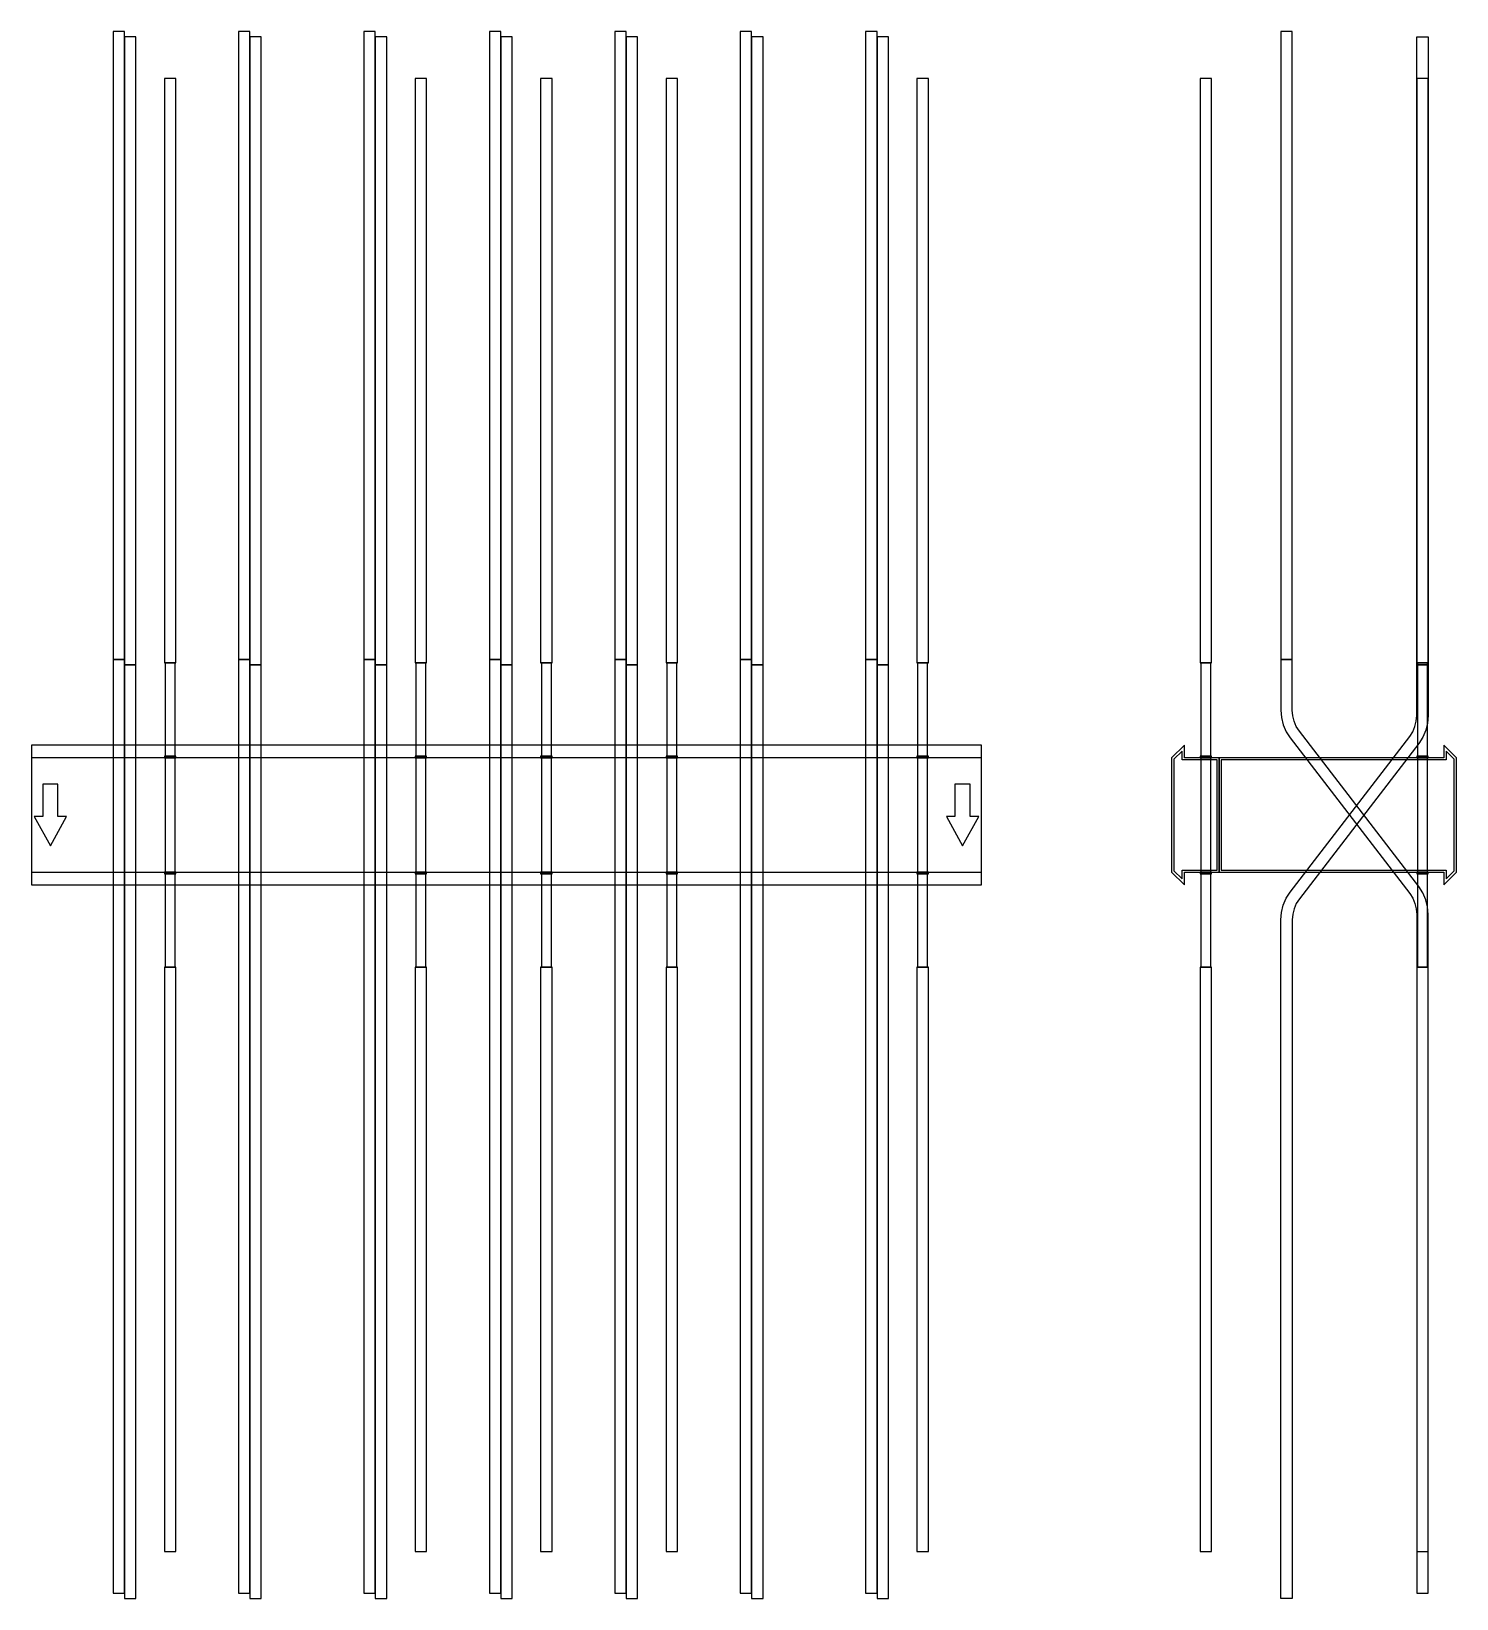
# Model space of a CAD drawing. Extents: x 0 to 1500, y -825 to 825.
import ezdxf

# ---------------------------------------------------------------- set-up
doc = ezdxf.new("R2010")
doc.units = 0
doc.layers.add('Halfen', color=7, linetype='CONTINUOUS')

msp = doc.modelspace()

# ---------------------------------------------------------------- linework, layer by layer
at = {"layer": 'Halfen', "color": 7}
for points in [[(98, 163.766), (98, 824.766), (86, 824.766), (86, 163.766)], [(110, 158.108), (110, 819.108), (98, 819.108), (98, 158.108)], [(230, 163.766), (230, 824.766), (218, 824.766), (218, 163.766)], [(242, 158.108), (242, 819.108), (230, 819.108), (230, 158.108)], [(362, 163.766), (362, 824.766), (350, 824.766), (350, 163.766)], [(374, 158.108), (374, 819.108), (362, 819.108), (362, 158.108)], [(494, 163.766), (494, 824.766), (482, 824.766), (482, 163.766)], [(506, 158.108), (506, 819.108), (494, 819.108), (494, 158.108)], [(626, 163.766), (626, 824.766), (614, 824.766), (614, 163.766)], [(638, 158.108), (638, 819.108), (626, 819.108), (626, 158.108)], [(758, 163.766), (758, 824.766), (746, 824.766), (746, 163.766)], [(770, 158.108), (770, 819.108), (758, 819.108), (758, 158.108)], [(890, 163.766), (890, 824.766), (878, 824.766), (878, 163.766)], [(902, 158.108), (902, 819.108), (890, 819.108), (890, 158.108)], [(1327, 163.766), (1327, 824.766), (1315, 824.766), (1315, 163.766)], [(1458, 158.108), (1458, 819.108), (1470, 819.108), (1470, 158.108)], [(152, 160), (152, 775), (140, 775), (140, 160)], [(416, 160), (416, 775), (404, 775), (404, 160)], [(548, 160), (548, 775), (536, 775), (536, 160)], [(680, 160), (680, 775), (668, 775), (668, 160)], [(944, 160), (944, 775), (932, 775), (932, 160)], [(1242, 160), (1242, 775), (1230, 775), (1230, 160)], [(1470, 160), (1470, 775), (1458, 775), (1458, 160)], [(98, -819.108), (98, 163.766), (86, 163.766), (86, -819.108)], [(110, -824.767), (110, 158.108), (98, 158.108), (98, -824.767)], [(151.25, 62), (151.25, 160), (140.75, 160), (140.75, 62)], [(230, -819.108), (230, 163.766), (218, 163.766), (218, -819.108)], [(242, -824.767), (242, 158.108), (230, 158.108), (230, -824.767)], [(362, -819.108), (362, 163.766), (350, 163.766), (350, -819.108)], [(374, -824.767), (374, 158.108), (362, 158.108), (362, -824.767)], [(415.25, 62), (415.25, 160), (404.75, 160), (404.75, 62)], [(494, -819.108), (494, 163.766), (482, 163.766), (482, -819.108)], [(506, -824.767), (506, 158.108), (494, 158.108), (494, -824.767)], [(547.25, 62), (547.25, 160), (536.75, 160), (536.75, 62)], [(626, -819.108), (626, 163.766), (614, 163.766), (614, -819.108)], [(638, -824.767), (638, 158.108), (626, 158.108), (626, -824.767)], [(679.25, 62), (679.25, 160), (668.75, 160), (668.75, 62)], [(758, -819.108), (758, 163.766), (746, 163.766), (746, -819.108)], [(770, -824.767), (770, 158.108), (758, 158.108), (758, -824.767)], [(890, -819.108), (890, 163.766), (878, 163.766), (878, -819.108)], [(902, -824.767), (902, 158.108), (890, 158.108), (890, -824.767)], [(943.25, 62), (943.25, 160), (932.75, 160), (932.75, 62)], [(1241.25, 62), (1241.25, 160), (1230.75, 160), (1230.75, 62)], [(1470, -819.108), (1470, -104.608), (1469.359, -96.789), (1467.453, -89.179), (1464.332, -81.981), (1460.081, -75.388), (1334.439, 88.352), (1331.251, 93.297), (1328.911, 98.695), (1327.481, 104.403), (1327, 110.267), (1327, 163.766), (1315, 163.766), (1315, 110.267), (1315.641, 102.448), (1317.547, 94.838), (1320.668, 87.64), (1324.919, 81.046), (1450.561, -82.693), (1453.749, -87.638), (1456.089, -93.037), (1457.519, -98.744), (1458, -104.608), (1458, -819.108)], [(1315, -824.767), (1315, -110.267), (1315.641, -102.448), (1317.547, -94.838), (1320.668, -87.64), (1324.919, -81.046), (1450.561, 82.693), (1453.749, 87.638), (1456.089, 93.037), (1457.519, 98.744), (1458, 104.608), (1458, 158.108), (1470, 158.108), (1470, 104.608), (1469.359, 96.789), (1467.453, 89.179), (1464.332, 81.981), (1460.081, 75.388), (1334.439, -88.352), (1331.251, -93.297), (1328.911, -98.695), (1327.481, -104.403), (1327, -110.267), (1327, -824.767)], [(1469.25, 62), (1469.25, 160), (1458.75, 160), (1458.75, 62)], [(0, -73.5), (1000, -73.5), (1000, 73.5), (0, 73.5)], [(1250, -60), (1250, 60), (1213.5, 60), (1213.5, 73.5), (1200, 60), (1200, -60), (1213.5, -73.5), (1213.5, -60)], [(1248, -58), (1248, 58), (1211, 58), (1211, 67.25), (1202.5, 58.75), (1202.5, -58.75), (1211, -67.25), (1211, -58)], [(1500, -60), (1500, 60), (1486.5, 73.5), (1486.5, 60), (1250, 60), (1250, -60), (1486.5, -60), (1486.5, -73.5)], [(1497.5, -58.75), (1497.5, 58.75), (1489, 67.25), (1489, 58), (1252, 58), (1252, -58), (1489, -58), (1489, -67.25)], [(0, -60), (1000, -60), (1000, 60), (0, 60)], [(152, 60), (152, 62), (140, 62), (140, 60)], [(151.25, -60), (151.25, 60), (140.75, 60), (140.75, -60)], [(416, 60), (416, 62), (404, 62), (404, 60)], [(415.25, -60), (415.25, 60), (404.75, 60), (404.75, -60)], [(548, 60), (548, 62), (536, 62), (536, 60)], [(547.25, -60), (547.25, 60), (536.75, 60), (536.75, -60)], [(680, 60), (680, 62), (668, 62), (668, 60)], [(679.25, -60), (679.25, 60), (668.75, 60), (668.75, -60)], [(944, 60), (944, 62), (932, 62), (932, 60)], [(943.25, -60), (943.25, 60), (932.75, 60), (932.75, -60)], [(1242, 60), (1242, 62), (1230, 62), (1230, 60)], [(1241.25, -60), (1241.25, 60), (1230.75, 60), (1230.75, -60)], [(1470, 60), (1470, 62), (1458, 62), (1458, 60)], [(1469.25, -60), (1469.25, 60), (1458.75, 60), (1458.75, -60)], [(20, -32.5), (37, -1.5), (28, -1.5), (28, 32.5), (12, 32.5), (12, -1.5), (3, -1.5)], [(980, -32.5), (997, -1.5), (988, -1.5), (988, 32.5), (972, 32.5), (972, -1.5), (963, -1.5)], [(152, -62), (152, -60), (140, -60), (140, -62)], [(151.25, -160), (151.25, -62), (140.75, -62), (140.75, -160)], [(416, -62), (416, -60), (404, -60), (404, -62)], [(415.25, -160), (415.25, -62), (404.75, -62), (404.75, -160)], [(548, -62), (548, -60), (536, -60), (536, -62)], [(547.25, -160), (547.25, -62), (536.75, -62), (536.75, -160)], [(680, -62), (680, -60), (668, -60), (668, -62)], [(679.25, -160), (679.25, -62), (668.75, -62), (668.75, -160)], [(944, -62), (944, -60), (932, -60), (932, -62)], [(943.25, -160), (943.25, -62), (932.75, -62), (932.75, -160)], [(1242, -62), (1242, -60), (1230, -60), (1230, -62)], [(1241.25, -160), (1241.25, -62), (1230.75, -62), (1230.75, -160)], [(1470, -62), (1470, -60), (1458, -60), (1458, -62)], [(1469.25, -160), (1469.25, -62), (1458.75, -62), (1458.75, -160)], [(152, -775), (152, -160), (140, -160), (140, -775)], [(416, -775), (416, -160), (404, -160), (404, -775)], [(548, -775), (548, -160), (536, -160), (536, -775)], [(680, -775), (680, -160), (668, -160), (668, -775)], [(944, -775), (944, -160), (932, -160), (932, -775)], [(1242, -775), (1242, -160), (1230, -160), (1230, -775)], [(1470, -775), (1470, -160), (1458, -160), (1458, -775)]]:
    msp.add_lwpolyline(points, close=True, dxfattribs=at)

doc.saveas('drawing.dxf')
